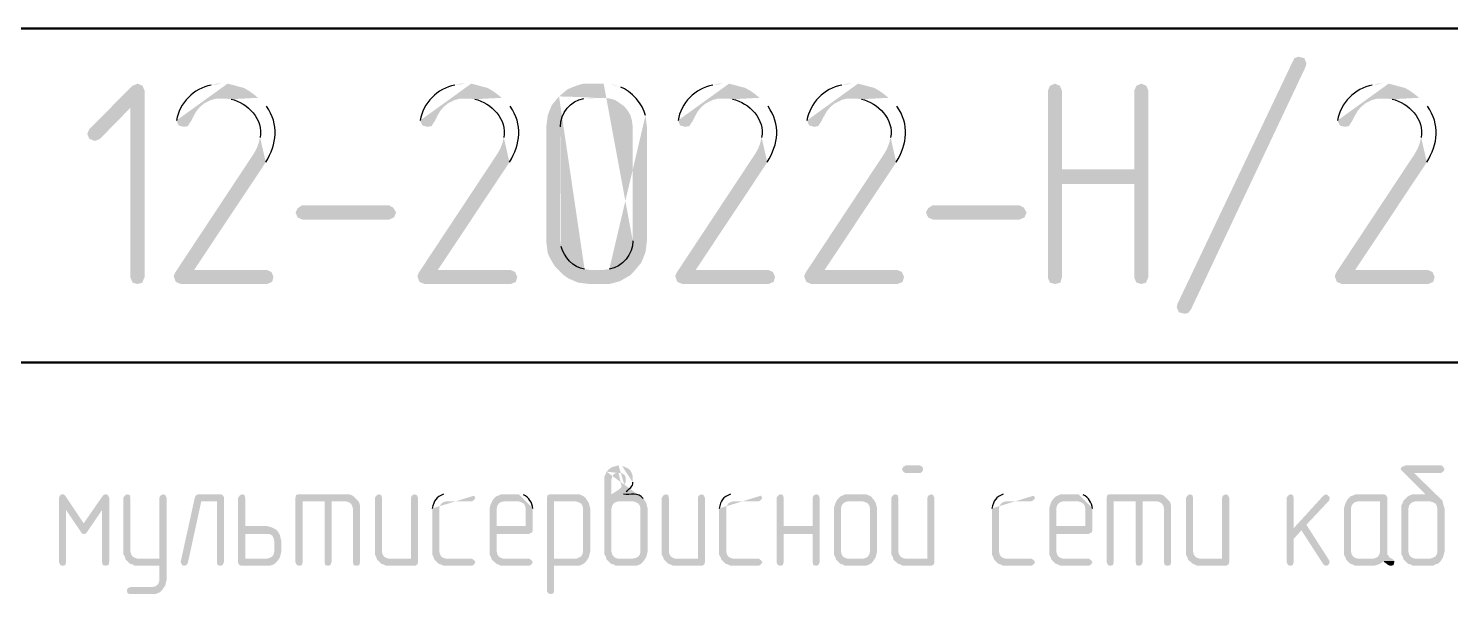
# Model space of a CAD drawing. Header units: millimetres. Extents: x -211 to 10565, y -2293 to 2244.
# Drawn here: x 4788.1 to 4830.58, y -330.02 to -312.53 of the extents above; entities that cross this region are included whole.
import ezdxf

# ---------------------------------------------------------------- set-up
doc = ezdxf.new("R2010")
doc.units = ezdxf.units.MM
doc.layers.add('PDF _Геометрия', color=7, linetype='Continuous')
doc.layers.add('PDF _Сплошная заливка', color=7, linetype='Continuous')

msp = doc.modelspace()

# ---------------------------------------------------------------- hatches: boundary and pattern name
at = {"layer": 'PDF _Сплошная заливка', "transparency": 33554559}
for points in [[(4826.256, -313.672), (4822.828, -320.93), (4822.743, -321.036), (4822.638, -321.057), (4822.468, -321.015), (4822.405, -320.866), (4822.426, -320.761), (4825.875, -313.503), (4825.917, -313.418), (4826.044, -313.376), (4826.214, -313.418), (4826.277, -313.566)], [(4791.363, -314.18), (4791.214, -314.243), (4789.924, -315.534), (4789.86, -315.682), (4789.924, -315.83), (4790.093, -315.894), (4790.241, -315.83), (4791.151, -314.899), (4791.574, -314.391), (4791.511, -314.243)], [(4818.765, -314.18), (4818.617, -314.243), (4818.554, -314.391), (4818.554, -319.978), (4818.617, -320.126), (4818.765, -320.168), (4818.935, -320.126), (4818.935, -320.105), (4818.977, -319.957), (4818.977, -317.184), (4821.135, -317.184), (4818.977, -316.74), (4818.977, -314.391), (4818.913, -314.243)], [(4821.347, -314.18), (4821.199, -314.243), (4821.135, -314.391), (4821.135, -316.74), (4818.977, -316.74), (4821.135, -317.184), (4821.135, -319.978), (4821.199, -320.126), (4821.347, -320.168), (4821.495, -320.126), (4821.495, -320.105), (4821.558, -319.957), (4821.558, -314.391), (4821.495, -314.243)], [(4791.574, -314.391), (4791.151, -314.899), (4791.151, -319.978), (4791.214, -320.126), (4791.363, -320.168), (4791.511, -320.126), (4791.511, -320.105), (4791.574, -319.957)], [(4798.874, -318.243), (4796.293, -318.243), (4796.145, -318.179), (4796.081, -318.031), (4796.145, -317.904), (4796.272, -317.819), (4798.874, -317.819), (4799.001, -317.883), (4799.086, -318.031), (4799.023, -318.179)], [(4817.707, -318.243), (4815.126, -318.243), (4814.978, -318.179), (4814.914, -318.031), (4814.978, -317.904), (4815.105, -317.819), (4817.707, -317.819), (4817.834, -317.883), (4817.919, -318.031), (4817.855, -318.179)], [(4814.724, -325.585), (4814.3, -325.585), (4814.3, -325.606), (4814.237, -325.628), (4814.195, -325.712), (4814.237, -325.776), (4814.3, -325.818), (4814.745, -325.818), (4814.808, -325.776), (4814.829, -325.712), (4814.808, -325.628)], [(4830.298, -325.585), (4829.219, -325.585), (4829.219, -325.606), (4829.134, -325.628), (4829.092, -325.691), (4829.113, -325.733), (4829.832, -326.453), (4829.451, -326.453), (4829.388, -326.474), (4829.303, -326.516), (4829.176, -326.643), (4829.155, -326.707), (4829.113, -326.791), (4829.113, -328.251), (4829.155, -328.315), (4829.176, -328.4), (4829.536, -328.378), (4829.451, -328.357), (4829.388, -328.315), (4829.345, -328.251), (4829.324, -328.167), (4829.324, -326.876), (4829.345, -326.791), (4829.388, -326.728), (4829.451, -326.686), (4829.536, -326.664), (4829.959, -326.664), (4830.34, -326.643), (4830.277, -326.58), (4829.494, -325.818), (4830.298, -325.818), (4830.361, -325.776), (4830.404, -325.712), (4830.361, -325.628)], [(4789.12, -326.453), (4789.056, -326.474), (4789.014, -326.559), (4789.225, -326.918), (4789.67, -327.574), (4789.754, -327.32), (4789.204, -326.495), (4789.162, -326.453)], [(4789.014, -326.559), (4789.014, -328.484), (4789.056, -328.569), (4789.12, -328.59), (4789.204, -328.569), (4789.225, -328.484), (4789.225, -326.918)], [(4790.41, -326.453), (4790.389, -326.453), (4790.326, -326.495), (4789.754, -327.32), (4789.67, -327.574), (4789.691, -327.617), (4789.754, -327.638), (4789.797, -327.638), (4789.86, -327.574), (4790.305, -326.918), (4790.516, -326.559), (4790.474, -326.474)], [(4790.516, -326.559), (4790.305, -326.918), (4790.305, -328.484), (4790.326, -328.569), (4790.41, -328.59), (4790.474, -328.569), (4790.495, -328.569), (4790.516, -328.484)], [(4791.045, -326.453), (4790.982, -326.495), (4790.939, -326.559), (4790.939, -328.251), (4790.982, -328.315), (4791.003, -328.4), (4791.363, -328.378), (4791.299, -328.357), (4791.214, -328.315), (4791.172, -328.251), (4791.151, -328.167), (4791.151, -326.559), (4791.13, -326.474)], [(4792.124, -326.453), (4792.04, -326.495), (4792.018, -326.559), (4792.018, -328.378), (4791.363, -328.378), (4791.003, -328.4), (4791.13, -328.526), (4791.214, -328.548), (4791.278, -328.59), (4792.018, -328.59), (4792.018, -329.013), (4791.997, -329.098), (4791.955, -329.161), (4791.892, -329.204), (4791.807, -329.225), (4791.151, -329.225), (4791.066, -329.267), (4791.045, -329.331), (4791.066, -329.415), (4791.151, -329.436), (4791.892, -329.436), (4791.955, -329.415), (4792.04, -329.373), (4792.103, -329.309), (4792.188, -329.182), (4792.23, -329.013), (4792.23, -326.559), (4792.188, -326.474)], [(4793.838, -326.453), (4793.182, -326.453), (4793.119, -326.474), (4793.077, -326.537), (4792.653, -328.463), (4792.653, -328.484), (4792.696, -328.569), (4792.759, -328.59), (4792.823, -328.569), (4792.865, -328.505), (4793.267, -326.664), (4793.732, -326.664), (4793.944, -326.559), (4793.944, -326.537), (4793.902, -326.474)], [(4793.944, -326.559), (4793.732, -326.664), (4793.732, -328.484), (4793.754, -328.569), (4793.838, -328.59), (4793.902, -328.569), (4793.944, -328.484)], [(4794.473, -326.453), (4794.41, -326.495), (4794.367, -326.559), (4794.367, -328.505), (4794.41, -328.569), (4794.473, -328.59), (4795.298, -328.59), (4795.383, -328.569), (4795.468, -328.526), (4795.531, -328.463), (4795.573, -328.4), (4794.579, -328.378), (4794.579, -327.638), (4795.235, -327.638), (4795.573, -327.595), (4795.531, -327.532), (4795.468, -327.49), (4795.383, -327.447), (4795.32, -327.426), (4795.235, -327.405), (4794.579, -327.405), (4794.579, -326.559), (4794.558, -326.474)], [(4797.584, -326.453), (4796.166, -326.453), (4796.102, -326.474), (4796.081, -326.559), (4796.081, -328.484), (4796.124, -328.569), (4796.187, -328.59), (4796.272, -328.569), (4796.293, -328.484), (4796.293, -326.664), (4797.584, -326.664), (4797.943, -326.643), (4797.816, -326.516), (4797.753, -326.474), (4797.668, -326.453)], [(4797.16, -326.664), (4796.949, -326.664), (4796.949, -328.484), (4796.97, -328.569), (4797.055, -328.59), (4797.118, -328.569), (4797.16, -328.484)], [(4797.943, -326.643), (4797.584, -326.664), (4797.668, -326.686), (4797.732, -326.728), (4797.774, -326.791), (4797.795, -326.876), (4797.795, -328.484), (4797.816, -328.569), (4797.901, -328.59), (4797.986, -328.569), (4798.007, -328.484), (4798.007, -326.791), (4797.986, -326.707)], [(4798.557, -326.453), (4798.494, -326.495), (4798.451, -326.559), (4798.451, -328.251), (4798.494, -328.336), (4798.515, -328.4), (4798.874, -328.378), (4798.79, -328.357), (4798.726, -328.315), (4798.684, -328.251), (4798.663, -328.167), (4798.663, -326.559), (4798.642, -326.474)], [(4799.636, -326.453), (4799.552, -326.495), (4799.53, -326.559), (4799.53, -328.378), (4798.874, -328.378), (4798.515, -328.4), (4798.642, -328.526), (4798.705, -328.548), (4798.79, -328.59), (4799.657, -328.59), (4799.721, -328.548), (4799.742, -328.484), (4799.742, -326.559), (4799.7, -326.474)], [(4801.964, -326.643), (4801.922, -326.728), (4801.9, -326.791), (4801.879, -326.876), (4801.879, -328.251), (4801.922, -328.336), (4801.943, -328.4), (4802.07, -328.526), (4802.133, -328.548), (4802.218, -328.59), (4803.064, -328.59), (4803.128, -328.548), (4803.17, -328.484), (4803.128, -328.421), (4803.064, -328.378), (4802.302, -328.378), (4802.218, -328.357), (4802.154, -328.315), (4802.112, -328.251), (4802.091, -328.167), (4802.091, -327.638), (4803.064, -327.638), (4803.085, -327.617), (4803.149, -327.595), (4803.17, -327.511), (4802.091, -327.405), (4802.091, -326.876), (4802.112, -326.791), (4802.154, -326.728), (4802.218, -326.686), (4802.302, -326.664), (4802.747, -326.664)], [(4804.461, -326.453), (4803.678, -326.453), (4803.614, -326.474), (4803.593, -326.559), (4803.593, -329.352), (4803.636, -329.415), (4803.699, -329.436), (4803.784, -329.415), (4803.805, -329.331), (4803.805, -328.59), (4804.545, -328.59), (4804.609, -328.569), (4804.694, -328.526), (4804.757, -328.463), (4804.799, -328.4), (4803.805, -328.378), (4803.805, -326.664), (4804.461, -326.664), (4804.799, -326.643), (4804.757, -326.58), (4804.694, -326.516), (4804.609, -326.474), (4804.545, -326.453)], [(4804.799, -326.643), (4804.461, -326.664), (4804.524, -326.686), (4804.609, -326.728), (4804.651, -326.791), (4804.672, -326.876), (4804.672, -328.167), (4804.651, -328.251), (4804.609, -328.315), (4804.524, -328.357), (4804.461, -328.378), (4803.805, -328.378), (4804.799, -328.4), (4804.842, -328.336), (4804.884, -328.167), (4804.884, -326.876), (4804.842, -326.707)], [(4806.513, -326.643), (4806.154, -326.664), (4806.238, -326.686), (4806.323, -326.728), (4806.365, -326.791), (4806.386, -326.876), (4806.386, -328.167), (4806.365, -328.251), (4806.323, -328.315), (4806.238, -328.357), (4806.154, -328.378), (4805.73, -328.378), (4805.371, -328.4), (4805.498, -328.526), (4805.582, -328.548), (4805.646, -328.59), (4806.259, -328.59), (4806.323, -328.569), (4806.408, -328.526), (4806.471, -328.463), (4806.556, -328.336), (4806.598, -328.167), (4806.598, -326.876), (4806.556, -326.707)], [(4807.127, -326.453), (4807.064, -326.495), (4807.021, -326.559), (4807.021, -328.251), (4807.064, -328.336), (4807.085, -328.4), (4807.444, -328.378), (4807.36, -328.357), (4807.296, -328.315), (4807.254, -328.251), (4807.233, -328.167), (4807.233, -326.559), (4807.212, -326.474)], [(4808.206, -326.453), (4808.122, -326.495), (4808.1, -326.559), (4808.1, -328.378), (4807.444, -328.378), (4807.085, -328.4), (4807.212, -328.526), (4807.275, -328.548), (4807.36, -328.59), (4808.227, -328.59), (4808.291, -328.548), (4808.312, -328.484), (4808.312, -326.559), (4808.27, -326.474)], [(4810.555, -326.453), (4810.492, -326.495), (4810.449, -326.559), (4810.449, -328.484), (4810.492, -328.569), (4810.555, -328.59), (4810.64, -328.569), (4810.661, -328.484), (4810.661, -327.638), (4811.528, -327.638), (4810.661, -327.405), (4810.661, -326.559), (4810.64, -326.474)], [(4811.634, -326.453), (4811.55, -326.495), (4811.528, -326.559), (4811.528, -327.405), (4810.661, -327.405), (4811.528, -327.638), (4811.528, -328.484), (4811.55, -328.569), (4811.634, -328.59), (4811.698, -328.569), (4811.74, -328.484), (4811.74, -326.559), (4811.698, -326.474)], [(4812.248, -326.643), (4812.206, -326.728), (4812.184, -326.791), (4812.163, -326.876), (4812.163, -328.251), (4812.206, -328.336), (4812.227, -328.4), (4812.586, -328.378), (4812.502, -328.357), (4812.438, -328.315), (4812.396, -328.251), (4812.375, -328.167), (4812.375, -326.876), (4812.396, -326.791), (4812.438, -326.728), (4812.502, -326.686), (4812.586, -326.664), (4813.031, -326.664)], [(4813.031, -326.453), (4812.502, -326.453), (4812.417, -326.495), (4812.354, -326.516), (4812.29, -326.58), (4812.248, -326.643), (4813.031, -326.664), (4813.094, -326.686), (4813.179, -326.728), (4813.221, -326.791), (4813.242, -326.876), (4813.242, -328.167), (4813.221, -328.251), (4813.179, -328.315), (4813.115, -328.357), (4813.031, -328.378), (4812.586, -328.378), (4812.227, -328.4), (4812.354, -328.526), (4812.417, -328.548), (4812.502, -328.59), (4813.094, -328.59), (4813.179, -328.569), (4813.264, -328.526), (4813.327, -328.463), (4813.412, -328.336), (4813.454, -328.167), (4813.454, -326.876), (4813.412, -326.707), (4813.327, -326.58), (4813.264, -326.516), (4813.179, -326.474), (4813.115, -326.453)], [(4813.983, -326.453), (4813.92, -326.495), (4813.877, -326.559), (4813.877, -328.251), (4813.92, -328.315), (4813.941, -328.4), (4814.3, -328.378), (4814.216, -328.357), (4814.152, -328.315), (4814.11, -328.251), (4814.089, -328.167), (4814.089, -326.559), (4814.068, -326.474)], [(4815.062, -326.453), (4814.978, -326.495), (4814.956, -326.559), (4814.956, -328.378), (4814.3, -328.378), (4813.941, -328.4), (4814.068, -328.526), (4814.152, -328.548), (4814.216, -328.59), (4815.083, -328.59), (4815.147, -328.548), (4815.168, -328.484), (4815.168, -326.559), (4815.126, -326.474)], [(4818.681, -326.643), (4818.638, -326.728), (4818.617, -326.791), (4818.596, -326.876), (4818.596, -328.251), (4818.638, -328.336), (4818.659, -328.4), (4818.786, -328.526), (4818.85, -328.548), (4818.935, -328.59), (4819.781, -328.59), (4819.844, -328.548), (4819.887, -328.484), (4819.844, -328.421), (4819.781, -328.378), (4819.019, -328.378), (4818.935, -328.357), (4818.871, -328.315), (4818.829, -328.251), (4818.808, -328.167), (4818.808, -327.638), (4819.781, -327.638), (4819.802, -327.617), (4819.866, -327.595), (4819.887, -327.511), (4818.808, -327.405), (4818.808, -326.876), (4818.829, -326.791), (4818.871, -326.728), (4818.935, -326.686), (4819.019, -326.664), (4819.464, -326.664)], [(4821.812, -326.453), (4820.395, -326.453), (4820.331, -326.474), (4820.31, -326.559), (4820.31, -328.484), (4820.352, -328.569), (4820.416, -328.59), (4820.5, -328.569), (4820.522, -328.484), (4820.522, -326.664), (4821.812, -326.664), (4822.172, -326.643), (4822.045, -326.516), (4821.982, -326.474), (4821.897, -326.453)], [(4821.389, -326.664), (4821.178, -326.664), (4821.178, -328.484), (4821.199, -328.569), (4821.283, -328.59), (4821.347, -328.569), (4821.389, -328.484)], [(4822.172, -326.643), (4821.812, -326.664), (4821.897, -326.686), (4821.961, -326.728), (4822.003, -326.791), (4822.024, -326.876), (4822.024, -328.484), (4822.045, -328.569), (4822.13, -328.59), (4822.214, -328.569), (4822.236, -328.484), (4822.236, -326.791), (4822.214, -326.707)], [(4822.786, -326.453), (4822.722, -326.495), (4822.68, -326.559), (4822.68, -328.251), (4822.722, -328.336), (4822.743, -328.4), (4823.103, -328.378), (4823.019, -328.357), (4822.955, -328.315), (4822.913, -328.251), (4822.892, -328.167), (4822.892, -326.559), (4822.87, -326.474)], [(4823.865, -326.453), (4823.78, -326.495), (4823.759, -326.559), (4823.759, -328.378), (4823.103, -328.378), (4822.743, -328.4), (4822.87, -328.526), (4822.934, -328.548), (4823.019, -328.59), (4823.886, -328.59), (4823.95, -328.548), (4823.971, -328.484), (4823.971, -326.559), (4823.928, -326.474)], [(4825.791, -326.453), (4825.727, -326.495), (4825.685, -326.559), (4825.685, -328.484), (4825.727, -328.569), (4825.791, -328.59), (4825.875, -328.569), (4825.896, -328.484), (4825.896, -327.786), (4826.129, -327.532), (4825.896, -327.468), (4825.896, -326.559), (4825.875, -326.474)], [(4826.87, -326.453), (4826.785, -326.495), (4825.896, -327.468), (4826.129, -327.532), (4826.785, -328.548), (4826.806, -328.569), (4826.87, -328.59), (4826.933, -328.569), (4826.976, -328.484), (4826.954, -328.421), (4826.277, -327.363), (4826.954, -326.643), (4826.976, -326.559), (4826.933, -326.495)], [(4827.483, -326.643), (4827.441, -326.728), (4827.42, -326.791), (4827.399, -326.876), (4827.399, -328.251), (4827.441, -328.336), (4827.462, -328.4), (4827.589, -328.526), (4827.653, -328.548), (4827.737, -328.59), (4828.287, -328.59), (4828.372, -328.569), (4828.436, -328.548), (4828.52, -328.505), (4828.584, -328.442), (4828.901, -328.442), (4828.838, -328.378), (4827.822, -328.378), (4827.737, -328.357), (4827.674, -328.315), (4827.631, -328.251), (4827.61, -328.167), (4827.61, -326.876), (4827.631, -326.791), (4827.674, -326.728), (4827.737, -326.686), (4827.822, -326.664), (4828.478, -326.664)], [(4828.584, -326.453), (4827.737, -326.453), (4827.653, -326.495), (4827.589, -326.516), (4827.526, -326.58), (4827.483, -326.643), (4828.478, -326.664), (4828.478, -328.167), (4828.457, -328.251), (4828.414, -328.315), (4828.351, -328.357), (4828.266, -328.378), (4827.822, -328.378), (4828.838, -328.378), (4828.774, -328.357), (4828.732, -328.294), (4828.69, -328.251), (4828.69, -326.537), (4828.647, -326.474)], [(4830.34, -326.643), (4829.959, -326.664), (4830.044, -326.686), (4830.128, -326.728), (4830.171, -326.791), (4830.192, -326.876), (4830.192, -328.167), (4830.171, -328.251), (4830.128, -328.315), (4830.044, -328.357), (4829.959, -328.378), (4829.536, -328.378), (4829.176, -328.4), (4829.303, -328.526), (4829.388, -328.548), (4829.451, -328.59), (4830.065, -328.59), (4830.128, -328.548), (4830.213, -328.526), (4830.277, -328.463), (4830.361, -328.336), (4830.404, -328.167), (4830.404, -326.876), (4830.382, -326.812), (4830.361, -326.728)], [(4795.573, -327.595), (4795.235, -327.638), (4795.298, -327.638), (4795.383, -327.68), (4795.425, -327.765), (4795.446, -327.849), (4795.446, -328.167), (4795.425, -328.251), (4795.383, -328.315), (4795.298, -328.357), (4795.235, -328.378), (4794.579, -328.378), (4795.573, -328.4), (4795.616, -328.336), (4795.658, -328.167), (4795.658, -327.849), (4795.616, -327.68)], [(4828.901, -328.442), (4828.584, -328.442), (4828.605, -328.484), (4828.668, -328.526), (4828.69, -328.548), (4828.774, -328.59), (4828.795, -328.59), (4828.88, -328.569), (4828.901, -328.484)]]:
    msp.add_hatch(color=256, dxfattribs=at).paths.add_polyline_path(points)
h = msp.add_hatch(color=256, dxfattribs=at)
h.paths.add_polyline_path([(4793.881, -314.18), (4793.732, -314.18), (4793.563, -314.222)], flags=0)
h.paths.add_polyline_path([(4792.526, -315.28), (4792.59, -315.428), (4792.738, -315.471), (4792.865, -315.449), (4792.928, -315.344), (4792.95, -315.322), (4793.034, -315.153), (4793.119, -315.005), (4793.225, -314.878), (4793.352, -314.772), (4793.563, -314.666), (4793.732, -314.624), (4793.902, -314.624), (4794.96, -314.603), (4794.833, -314.497), (4794.685, -314.391), (4794.537, -314.307), (4794.367, -314.264), (4794.219, -314.222), (4794.05, -314.18)], flags=0)
h = msp.add_hatch(color=256, dxfattribs=at)
h.paths.add_polyline_path([(4801.16, -314.18), (4801.012, -314.18), (4800.842, -314.222)], flags=0)
h.paths.add_polyline_path([(4799.806, -315.28), (4799.869, -315.428), (4800.017, -315.471), (4800.144, -315.449), (4800.208, -315.344), (4800.229, -315.322), (4800.313, -315.153), (4800.398, -315.005), (4800.504, -314.878), (4800.631, -314.772), (4800.842, -314.666), (4801.012, -314.624), (4801.181, -314.624), (4802.239, -314.603), (4802.112, -314.497), (4801.964, -314.391), (4801.816, -314.307), (4801.646, -314.264), (4801.498, -314.222), (4801.329, -314.18)], flags=0)
h = msp.add_hatch(color=256, dxfattribs=at)
h.paths.add_polyline_path([(4805.286, -314.18), (4804.694, -314.18), (4804.524, -314.222), (4804.355, -314.286), (4804.207, -314.349), (4803.953, -314.561), (4805.286, -314.603), (4805.455, -314.624), (4805.625, -314.666), (4805.752, -314.751), (4805.9, -314.857), (4806.006, -314.984), (4806.09, -315.132), (4806.133, -315.301), (4806.154, -315.471), (4806.154, -318.877)], flags=0)
h.paths.add_polyline_path([(4805.455, -319.724), (4805.286, -319.745), (4804.863, -319.745), (4806.196, -319.787), (4806.408, -319.533), (4806.471, -319.385), (4806.535, -319.216), (4806.556, -319.068), (4806.577, -318.877), (4806.577, -315.471), (4806.535, -315.132)], flags=0)
h.paths.add_polyline_path([(4805.794, -314.286), (4805.625, -314.222), (4805.455, -314.18)], flags=0)
h = msp.add_hatch(color=256, dxfattribs=at)
h.paths.add_polyline_path([(4808.862, -314.18), (4808.714, -314.18), (4808.545, -314.222)], flags=0)
h.paths.add_polyline_path([(4807.508, -315.28), (4807.571, -315.428), (4807.72, -315.471), (4807.846, -315.449), (4807.91, -315.344), (4807.931, -315.322), (4808.016, -315.153), (4808.1, -315.005), (4808.206, -314.878), (4808.333, -314.772), (4808.545, -314.666), (4808.714, -314.624), (4808.883, -314.624), (4809.941, -314.603), (4809.814, -314.497), (4809.666, -314.391), (4809.518, -314.307), (4809.349, -314.264), (4809.201, -314.222), (4809.031, -314.18)], flags=0)
h = msp.add_hatch(color=256, dxfattribs=at)
h.paths.add_polyline_path([(4812.713, -314.18), (4812.565, -314.18), (4812.396, -314.222)], flags=0)
h.paths.add_polyline_path([(4811.359, -315.28), (4811.423, -315.428), (4811.571, -315.471), (4811.698, -315.449), (4811.761, -315.344), (4811.782, -315.322), (4811.867, -315.153), (4811.952, -315.005), (4812.057, -314.878), (4812.184, -314.772), (4812.227, -314.751), (4812.396, -314.666), (4812.565, -314.624), (4812.735, -314.624), (4813.793, -314.603), (4813.666, -314.497), (4813.517, -314.391), (4813.369, -314.307), (4813.2, -314.264), (4813.052, -314.222), (4812.883, -314.18)], flags=0)
h = msp.add_hatch(color=256, dxfattribs=at)
h.paths.add_polyline_path([(4828.563, -314.18), (4828.414, -314.18), (4828.245, -314.222)], flags=0)
h.paths.add_polyline_path([(4827.208, -315.28), (4827.272, -315.428), (4827.42, -315.471), (4827.547, -315.449), (4827.61, -315.344), (4827.631, -315.322), (4827.716, -315.153), (4827.801, -315.005), (4827.907, -314.878), (4828.034, -314.772), (4828.076, -314.751), (4828.245, -314.666), (4828.414, -314.624), (4828.584, -314.624), (4829.642, -314.603), (4829.515, -314.497), (4829.367, -314.391), (4829.219, -314.307), (4829.049, -314.264), (4828.901, -314.222), (4828.732, -314.18)], flags=0)
h = msp.add_hatch(color=256, dxfattribs=at)
h.paths.add_polyline_path([(4794.96, -314.603), (4793.902, -314.624), (4793.986, -314.624), (4794.156, -314.645)], flags=0)
h.paths.add_polyline_path([(4795.023, -315.788), (4794.981, -315.957), (4794.917, -316.126), (4794.833, -316.275), (4792.484, -319.83), (4792.442, -319.935), (4792.505, -320.105), (4792.653, -320.168), (4795.235, -320.168), (4795.383, -320.105), (4795.425, -319.957), (4795.362, -319.808), (4795.214, -319.745), (4793.055, -319.745), (4795.193, -316.529)], flags=0)
h.paths.add_polyline_path([(4795.214, -314.857), (4795.108, -314.73)], flags=0)
h = msp.add_hatch(color=256, dxfattribs=at)
h.paths.add_polyline_path([(4802.239, -314.603), (4801.181, -314.624), (4801.266, -314.624), (4801.435, -314.645)], flags=0)
h.paths.add_polyline_path([(4802.302, -315.788), (4802.26, -315.957), (4802.197, -316.126), (4802.112, -316.275), (4799.763, -319.83), (4799.721, -319.935), (4799.784, -320.105), (4799.932, -320.168), (4802.514, -320.168), (4802.662, -320.105), (4802.705, -319.957), (4802.641, -319.808), (4802.493, -319.745), (4800.335, -319.745), (4802.472, -316.529)], flags=0)
h.paths.add_polyline_path([(4802.493, -314.857), (4802.387, -314.73)], flags=0)
h = msp.add_hatch(color=256, dxfattribs=at)
h.paths.add_polyline_path([(4803.953, -314.561), (4803.741, -314.815), (4803.678, -314.963), (4803.614, -315.132), (4803.572, -315.471), (4803.572, -318.898), (4803.614, -319.237), (4803.678, -319.385), (4803.763, -319.533), (4803.847, -319.66), (4804.08, -319.893), (4804.228, -319.999), (4804.524, -320.126), (4804.863, -320.168), (4805.455, -320.168), (4805.625, -320.126), (4805.773, -320.083), (4806.069, -319.914), (4806.196, -319.787), (4804.863, -319.745), (4804.715, -319.724)], flags=0)
h.paths.add_polyline_path([(4804.016, -319.047), (4803.995, -318.877), (4803.995, -315.471)], flags=0)
h.paths.add_polyline_path([(4804.694, -314.624), (4804.863, -314.603), (4805.286, -314.603)], flags=0)
h = msp.add_hatch(color=256, dxfattribs=at)
h.paths.add_polyline_path([(4809.941, -314.603), (4808.883, -314.624), (4808.968, -314.624), (4809.137, -314.645)], flags=0)
h.paths.add_polyline_path([(4810.005, -315.788), (4809.963, -315.957), (4809.899, -316.126), (4809.814, -316.275), (4807.466, -319.83), (4807.423, -319.935), (4807.487, -320.105), (4807.635, -320.168), (4810.216, -320.168), (4810.365, -320.105), (4810.407, -319.957), (4810.343, -319.808), (4810.195, -319.745), (4808.037, -319.745), (4810.174, -316.529)], flags=0)
h.paths.add_polyline_path([(4810.195, -314.857), (4810.09, -314.73)], flags=0)
h = msp.add_hatch(color=256, dxfattribs=at)
h.paths.add_polyline_path([(4813.793, -314.603), (4812.735, -314.624), (4812.819, -314.624), (4812.988, -314.645)], flags=0)
h.paths.add_polyline_path([(4813.856, -315.788), (4813.814, -315.957), (4813.75, -316.126), (4813.666, -316.275), (4811.317, -319.83), (4811.274, -319.935), (4811.338, -320.105), (4811.486, -320.168), (4814.068, -320.168), (4814.216, -320.105), (4814.258, -319.957), (4814.195, -319.808), (4814.047, -319.745), (4811.888, -319.745), (4814.025, -316.529)], flags=0)
h.paths.add_polyline_path([(4814.047, -314.857), (4813.941, -314.73)], flags=0)
h = msp.add_hatch(color=256, dxfattribs=at)
h.paths.add_polyline_path([(4829.642, -314.603), (4828.584, -314.624), (4828.668, -314.624), (4828.838, -314.645)], flags=0)
h.paths.add_polyline_path([(4829.705, -315.788), (4829.663, -315.957), (4829.599, -316.126), (4829.515, -316.275), (4827.166, -319.83), (4827.124, -319.935), (4827.187, -320.105), (4827.335, -320.168), (4829.917, -320.168), (4830.065, -320.105), (4830.107, -319.957), (4830.044, -319.808), (4829.896, -319.745), (4827.737, -319.745), (4829.874, -316.529)], flags=0)
h.paths.add_polyline_path([(4829.896, -314.857), (4829.79, -314.73)], flags=0)
h = msp.add_hatch(color=256, dxfattribs=at)
h.paths.add_polyline_path([(4805.371, -325.776), (4805.35, -325.839), (4805.307, -325.924), (4805.307, -328.251), (4805.35, -328.315), (4805.371, -328.4), (4805.73, -328.378), (4805.646, -328.357), (4805.582, -328.315), (4805.54, -328.251), (4805.519, -328.167), (4805.519, -326.876), (4805.54, -326.791), (4805.582, -326.728), (4805.646, -326.686), (4805.73, -326.664), (4806.154, -326.664), (4806.513, -326.643), (4806.471, -326.58)], flags=0)
h.paths.add_polyline_path([(4805.879, -326.453), (4805.519, -326.453), (4805.519, -326.008), (4805.54, -325.924), (4805.582, -325.86), (4805.646, -325.818), (4805.73, -325.818)], flags=0)
h = msp.add_hatch(color=256, dxfattribs=at)
h.paths.add_polyline_path([(4805.73, -325.585), (4805.667, -325.606), (4805.582, -325.628), (4805.519, -325.649), (4805.434, -325.712), (4805.371, -325.776), (4805.73, -325.818), (4805.815, -325.818), (4805.879, -325.86), (4805.9, -325.86), (4805.942, -325.945), (4805.942, -326.093), (4805.9, -326.157), (4805.879, -326.178), (4805.752, -326.305), (4805.688, -326.347), (4805.519, -326.453), (4805.879, -326.453), (4805.963, -326.368)], flags=0)
h.paths.add_polyline_path([(4806.154, -326.093), (4806.154, -325.903), (4806.133, -325.839), (4806.09, -325.754), (4806.027, -325.691), (4805.9, -325.628), (4805.836, -325.606)], flags=0)
h = msp.add_hatch(color=256, dxfattribs=at)
h.paths.add_polyline_path([(4801.35, -326.453), (4800.504, -326.453)], flags=0)
h.paths.add_polyline_path([(4800.165, -326.876), (4800.165, -328.251), (4800.208, -328.336), (4800.229, -328.4), (4800.356, -328.526), (4800.419, -328.548), (4800.504, -328.59), (4801.35, -328.59), (4801.414, -328.548), (4801.456, -328.484), (4801.414, -328.421), (4801.35, -328.378), (4800.588, -328.378), (4800.504, -328.357), (4800.44, -328.315), (4800.398, -328.251), (4800.377, -328.167), (4800.377, -326.876), (4800.398, -326.791), (4800.44, -326.728), (4800.504, -326.686), (4800.588, -326.664), (4801.35, -326.664), (4801.414, -326.622), (4801.456, -326.559), (4801.414, -326.495)], flags=0)
h = msp.add_hatch(color=256, dxfattribs=at)
h.paths.add_polyline_path([(4802.747, -326.453), (4802.218, -326.453), (4802.133, -326.495), (4802.07, -326.516), (4802.006, -326.58), (4801.964, -326.643), (4802.747, -326.664), (4802.81, -326.686), (4802.895, -326.728), (4802.937, -326.791), (4802.958, -326.876), (4802.958, -327.405), (4802.091, -327.405), (4803.17, -327.511), (4803.17, -326.876)], flags=0)
h.paths.add_polyline_path([(4802.895, -326.474), (4802.831, -326.453)], flags=0)
h = msp.add_hatch(color=256, dxfattribs=at)
h.paths.add_polyline_path([(4809.92, -326.453), (4809.074, -326.453)], flags=0)
h.paths.add_polyline_path([(4808.735, -326.876), (4808.735, -328.251), (4808.778, -328.336), (4808.799, -328.4), (4808.926, -328.526), (4808.989, -328.548), (4809.074, -328.59), (4809.92, -328.59), (4809.984, -328.548), (4810.026, -328.484), (4809.984, -328.421), (4809.92, -328.378), (4809.158, -328.378), (4809.074, -328.357), (4809.01, -328.315), (4808.968, -328.251), (4808.947, -328.167), (4808.947, -326.876), (4808.968, -326.791), (4809.01, -326.728), (4809.074, -326.686), (4809.158, -326.664), (4809.92, -326.664), (4809.984, -326.622), (4810.026, -326.559), (4809.984, -326.495)], flags=0)
h = msp.add_hatch(color=256, dxfattribs=at)
h.paths.add_polyline_path([(4818.067, -326.453), (4817.221, -326.453)], flags=0)
h.paths.add_polyline_path([(4816.882, -326.876), (4816.882, -328.251), (4816.924, -328.336), (4816.945, -328.4), (4817.072, -328.526), (4817.136, -328.548), (4817.221, -328.59), (4818.067, -328.59), (4818.13, -328.548), (4818.173, -328.484), (4818.13, -328.421), (4818.067, -328.378), (4817.305, -328.378), (4817.221, -328.357), (4817.157, -328.315), (4817.115, -328.251), (4817.094, -328.167), (4817.094, -326.876), (4817.115, -326.791), (4817.157, -326.728), (4817.221, -326.686), (4817.305, -326.664), (4818.067, -326.664), (4818.13, -326.622), (4818.173, -326.559), (4818.13, -326.495)], flags=0)
h = msp.add_hatch(color=256, dxfattribs=at)
h.paths.add_polyline_path([(4819.464, -326.453), (4818.935, -326.453), (4818.85, -326.495), (4818.786, -326.516), (4818.723, -326.58), (4818.681, -326.643), (4819.464, -326.664), (4819.527, -326.686), (4819.612, -326.728), (4819.654, -326.791), (4819.675, -326.876), (4819.675, -327.405), (4818.808, -327.405), (4819.887, -327.511), (4819.887, -326.876)], flags=0)
h.paths.add_polyline_path([(4819.612, -326.474), (4819.548, -326.453)], flags=0)

# ---------------------------------------------------------------- linework, layer by layer
at = {"layer": 'PDF _Геометрия', "lineweight": 50}
msp.add_lwpolyline([(4694.871, -367.504), (4694.871, -312.529), (4879.813, -312.529), (4879.813, -367.504)], close=True, dxfattribs=at)
msp.add_lwpolyline([(4759.855, -322.517), (4879.813, -322.517)], dxfattribs=at)
at = {"layer": 'PDF _Геометрия', "lineweight": 25}
for points in [[(4793.563, -314.222), (4793.042, -314.314), (4792.608, -314.768), (4792.526, -315.28)], [(4800.842, -314.222), (4800.321, -314.314), (4799.887, -314.768), (4799.806, -315.28)], [(4806.535, -315.132), (4806.473, -314.81), (4806.092, -314.383), (4805.794, -314.286)], [(4808.545, -314.222), (4808.024, -314.314), (4807.589, -314.768), (4807.508, -315.28)], [(4812.396, -314.222), (4811.875, -314.314), (4811.441, -314.768), (4811.359, -315.28)], [(4828.245, -314.222), (4827.724, -314.314), (4827.29, -314.768), (4827.208, -315.28)], [(4794.156, -314.645), (4794.647, -314.742), (4795.136, -315.261), (4795.023, -315.788)], [(4801.435, -314.645), (4801.927, -314.742), (4802.416, -315.261), (4802.302, -315.788)], [(4803.995, -315.471), (4803.992, -315.062), (4804.295, -314.682), (4804.694, -314.624)], [(4809.137, -314.645), (4809.629, -314.742), (4810.118, -315.261), (4810.005, -315.788)], [(4812.988, -314.645), (4813.48, -314.742), (4813.969, -315.261), (4813.856, -315.788)], [(4828.838, -314.645), (4829.329, -314.742), (4829.818, -315.261), (4829.705, -315.788)], [(4795.193, -316.529), (4795.527, -315.975), (4795.598, -315.412), (4795.214, -314.857)], [(4802.472, -316.529), (4802.806, -315.975), (4802.877, -315.413), (4802.493, -314.857)], [(4810.174, -316.529), (4810.509, -315.975), (4810.579, -315.412), (4810.195, -314.857)], [(4814.025, -316.529), (4814.36, -315.975), (4814.431, -315.412), (4814.047, -314.857)], [(4829.874, -316.529), (4830.209, -315.975), (4830.28, -315.412), (4829.896, -314.857)], [(4806.154, -318.877), (4806.169, -319.27), (4805.845, -319.674), (4805.455, -319.724)], [(4804.715, -319.724), (4804.378, -319.687), (4804.098, -319.362), (4804.016, -319.047)], [(4805.963, -326.368), (4806.04, -326.294), (4806.172, -326.219), (4806.154, -326.093)], [(4800.504, -326.453), (4800.272, -326.535), (4800.224, -326.643), (4800.165, -326.876)], [(4803.17, -326.876), (4803.145, -326.713), (4803.061, -326.533), (4802.895, -326.474)], [(4806.471, -326.58), (4806.319, -326.38), (4806.09, -326.48), (4805.879, -326.453)], [(4809.074, -326.453), (4808.842, -326.535), (4808.794, -326.643), (4808.735, -326.876)], [(4817.221, -326.453), (4816.989, -326.535), (4816.941, -326.643), (4816.882, -326.876)], [(4819.887, -326.876), (4819.861, -326.713), (4819.778, -326.533), (4819.612, -326.474)]]:
    msp.add_open_spline(points, degree=3, dxfattribs=at)

doc.saveas('drawing.dxf')
